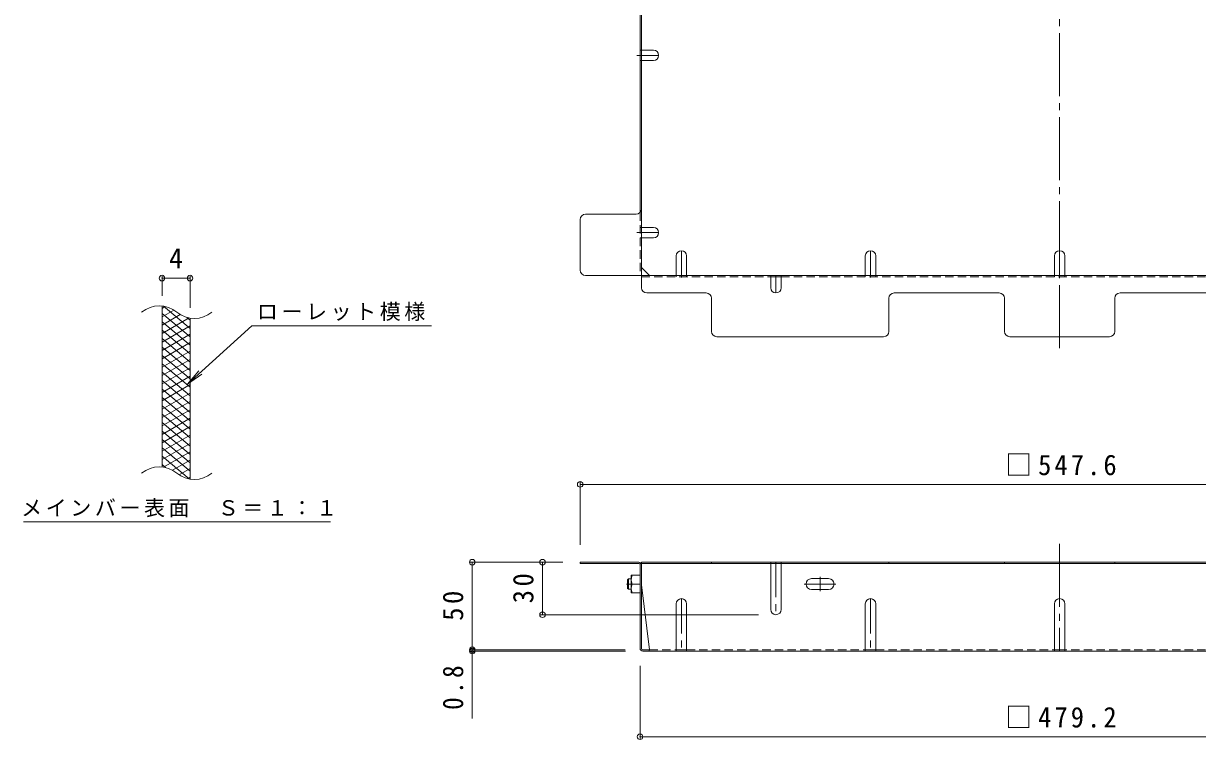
# Model space of a CAD drawing. Units: millimetres at full size, sheet at 1:4, with parts at other scales. Extents: x -912 to 1076, y -781 to 765.
# Drawn here: x -157 to 513, y -161 to 248 of the extents above; entities that cross this region are included whole.
import ezdxf
from ezdxf.enums import TextEntityAlignment as Align

# ---------------------------------------------------------------- set-up
doc = ezdxf.new("R2010")
doc.units = ezdxf.units.MM
doc.header["$LTSCALE"] = 4
doc.header["$PDMODE"] = 32
doc.header["$PDSIZE"] = 3.2
for name, pattern in [('CHAIN1', [8, 5, -1, 1, -1]), ('CHAIN2', [12, 9, -1, 1, -1]), ('DASHED1', [1.8, 1.2, -0.6])]:
    doc.linetypes.add(name, pattern=pattern)
for name, color, linetype, lineweight in [('A-1_躯体', 3, 'Continuous', 9), ('A-4_その他', 7, 'Continuous', 9), ('A-7_ハッチ', 2, 'Continuous', 9), ('A-8_記号', 2, 'Continuous', 9), ('A-B_ﾊｯﾁ', 2, 'Continuous', 9), ('F-2_F-2ﾚｲﾔ', 3, 'Continuous', 9), ('F-4_F-4ﾚｲﾔ', 7, 'Continuous', 9), ('F-5_F-5ﾚｲﾔ', 7, 'Continuous', 9), ('F-9_F-9ﾚｲﾔ', 6, 'Continuous', 9)]:
    doc.layers.add(name, color=color, linetype=linetype, lineweight=lineweight)
doc.styles.add('ＭＳ ゴシック', font='')
doc.styles.get('ＭＳ ゴシック').set_extended_font_data('MS Gothic')

msp = doc.modelspace()

# ---------------------------------------------------------------- linework, layer by layer
at = {"layer": 'A-1_躯体'}
for p, q in [((188.293, -69.048), (187.793, -69.548)), ((187.793, -74.548), (187.793, -69.548)), ((188.293, -75.048), (188.293, -69.048)), ((189.993, -69.048), (188.293, -69.048)), ((188.293, -75.048), (187.793, -74.548)), ((189.993, -75.048), (188.293, -75.048))]:
    msp.add_line(p, q, dxfattribs=at)
at = {"layer": 'A-4_その他'}
for p, q in [((160.79, -13.589), (160.79, -49.548)), ((160.79, -15.089), (708.397, -15.089)), ((97.656, -59.548), (150.79, -59.548)), ((99.156, -59.548), (99.156, -109.548)), ((139.264, -59.548), (139.264, -89.548)), ((137.764, -89.548), (262.593, -89.548)), ((97.656, -109.548), (186.46, -109.548)), ((97.656, -110.348), (186.593, -110.348)), ((99.156, -109.548), (99.156, -148.894)), ((194.993, -160.806), (194.993, -118.748)), ((194.993, -159.306), (674.193, -159.306))]:
    msp.add_line(p, q, dxfattribs=at)
for p in [(160.79, -15.089), (99.156, -59.548), (139.264, -59.548), (139.264, -89.548), (99.156, -109.548), (99.156, -110.348), (194.993, -159.306)]:
    msp.add_point(p, dxfattribs=at)
at = {"layer": 'A-7_ハッチ', "linetype": 'CHAIN2'}
for p, q in [((434.593, 626.759), (434.593, 59.565)), ((434.593, -48.975), (434.593, -110.348))]:
    msp.add_line(p, q, dxfattribs=at)
at = {"layer": 'A-7_ハッチ'}
for p, q in [((195.793, 588.966), (195.793, 97.359)), ((194.993, 140.32), (194.993, 324.701)), ((160.79, 107.359), (160.79, 136.36)), ((192.793, 139.36), (163.79, 139.36)), ((200.405, 104.359), (195.793, 108.971)), ((163.79, 104.359), (705.397, 104.359)), ((269.593, 103.559), (275.593, 103.559)), ((232.794, 94.359), (198.793, 94.359)), ((340.093, 94.359), (400.093, 94.359)), ((529.093, 94.359), (469.093, 94.359)), ((235.794, 91.359), (235.794, 72.359)), ((337.093, 91.359), (337.093, 72.359)), ((403.093, 91.359), (403.093, 72.359)), ((466.093, 91.359), (466.093, 72.359)), ((238.794, 69.359), (334.093, 69.359)), ((406.093, 69.359), (463.093, 69.359)), ((194.193, -59.548), (160.79, -59.548)), ((160.79, -59.548), (160.79, -60.348)), ((195.793, -108.881), (195.793, -59.548)), ((673.393, -59.548), (195.793, -59.548)), ((235.794, -59.548), (235.794, -60.348)), ((337.093, -59.548), (337.093, -60.348)), ((403.093, -59.548), (403.093, -60.348)), ((466.093, -59.548), (466.093, -60.348)), ((194.327, -60.348), (160.79, -60.348)), ((194.993, -108.748), (194.993, -61.015)), ((673.393, -60.348), (195.793, -60.348)), ((195.793, -72.548), (200.405, -109.548)), ((302.693, -68.948), (292.893, -68.948)), ((292.893, -75.148), (302.693, -75.148)), ((196.46, -109.548), (200.405, -109.548)), ((672.593, -110.348), (196.593, -110.348))]:
    msp.add_line(p, q, dxfattribs=at)
at = {"layer": 'A-7_ハッチ', "linetype": 'DASHED1'}
for p, q in [((195.793, 233.146), (194.993, 233.146)), ((195.793, 227.146), (194.993, 227.146)), ((194.993, 140.32), (194.993, 104.354)), ((195.793, 131.821), (194.993, 131.821)), ((195.793, 125.821), (194.993, 125.821)), ((195.793, 103.559), (269.593, 103.559)), ((215.593, 104.359), (215.593, 103.559)), ((221.593, 104.359), (221.593, 103.559)), ((275.593, 103.559), (593.593, 103.559)), ((323.593, 104.359), (323.593, 103.559)), ((329.593, 104.359), (329.593, 103.559)), ((431.593, 104.359), (431.593, 103.559)), ((437.593, 104.359), (437.593, 103.559)), ((200.405, -109.548), (215.593, -109.548)), ((221.593, -109.548), (323.593, -109.548)), ((329.593, -109.548), (431.593, -109.548)), ((539.593, -109.548), (437.593, -109.548))]:
    msp.add_line(p, q, dxfattribs=at)
at = {"layer": 'A-7_ハッチ', "linetype": 'CHAIN1'}
for p, q in [((288.793, -72.048), (306.793, -72.048)), ((297.793, -76.148), (297.793, -67.948))]:
    msp.add_line(p, q, dxfattribs=at)
at = {"layer": 'A-7_ハッチ'}
for centre, radius, start, end in [((192.793, 142.36), 3, 270, 0), ((163.79, 136.36), 3, 90, 180), ((163.79, 107.359), 3, 180, 270), ((198.793, 97.359), 3, 180, 270), ((232.794, 91.359), 3, 0, 90), ((340.093, 91.359), 3, 90, 180), ((400.093, 91.359), 3, 0, 90), ((469.093, 91.359), 3, 90, 180), ((238.794, 72.359), 3, 180, 270), ((334.093, 72.359), 3, 270, 0), ((406.093, 72.359), 3, 180, 270), ((463.093, 72.359), 3, 270, 0), ((194.193, -61.148), 1.6, 0, 90), ((194.327, -61.015), 0.667, 0, 90), ((292.893, -72.048), 3.1, 90, 270), ((302.693, -72.048), 3.1, 270, 90), ((196.593, -108.748), 1.6, 180, 270), ((196.46, -108.881), 0.667, 180, 270), ((199.605, -109.548), 0.8, 270, 0)]:
    msp.add_arc(centre, radius, start, end, dxfattribs=at)
at = {"layer": 'A-8_記号', "linetype": 'CHAIN1'}
for p, q in [((193.086, 230.146), (205.593, 230.146)), ((193.086, 128.821), (205.593, 128.821)), ((218.593, 103.159), (218.593, 118.509)), ((326.593, 103.159), (326.593, 118.509)), ((434.593, 104.359), (434.593, 118.509)), ((272.593, 104.359), (272.593, 94.359)), ((272.593, -59.548), (272.593, -89.548)), ((218.593, -80.348), (218.593, -110.748)), ((326.593, -80.348), (326.593, -110.748))]:
    msp.add_line(p, q, dxfattribs=at)
at = {"layer": 'A-8_記号'}
for p, q in [((202.593, 233.146), (195.793, 233.146)), ((202.593, 227.146), (195.793, 227.146)), ((202.593, 131.821), (195.793, 131.821)), ((202.593, 125.821), (195.793, 125.821)), ((215.593, 115.509), (215.593, 104.359)), ((221.593, 115.509), (221.593, 104.359)), ((323.593, 115.509), (323.593, 104.359)), ((329.593, 115.509), (329.593, 104.359)), ((431.593, 115.509), (431.593, 104.359)), ((437.593, 115.509), (437.593, 104.359)), ((269.593, 97.359), (269.593, 104.359)), ((275.593, 97.359), (275.593, 104.359)), ((269.593, -86.548), (269.593, -60.348)), ((275.593, -86.548), (275.593, -60.348)), ((215.593, -83.348), (215.593, -110.348)), ((221.593, -83.348), (221.593, -110.348)), ((323.593, -83.348), (323.593, -110.348)), ((329.593, -83.348), (329.593, -110.348)), ((431.593, -83.348), (431.593, -110.348)), ((437.593, -83.348), (437.593, -110.348)), ((215.593, -109.548), (221.593, -109.548)), ((323.593, -109.548), (329.593, -109.548)), ((431.593, -109.548), (437.593, -109.548))]:
    msp.add_line(p, q, dxfattribs=at)
at = {"layer": 'A-8_記号', "linetype": 'DASHED1'}
for p, q in [((269.593, -60.748), (269.593, -59.548)), ((275.593, -60.748), (275.593, -59.548))]:
    msp.add_line(p, q, dxfattribs=at)
at = {"layer": 'A-8_記号'}
for centre, start, end in [((202.593, 230.146), 270, 90), ((202.593, 128.821), 270, 90), ((218.593, 115.509), 0, 180), ((326.593, 115.509), 0, 180), ((434.593, 115.509), 0, 180), ((272.593, 97.359), 180, 0), ((218.593, -83.348), 0, 180), ((326.593, -83.348), 0, 180), ((434.593, -83.348), 0, 180), ((272.593, -86.548), 180, 0)]:
    msp.add_arc(centre, 3, start, end, dxfattribs=at)
at = {"layer": 'A-B_ﾊｯﾁ', "linetype": 'CHAIN1'}
msp.add_line((187.307, -72.048), (190.368, -72.048), dxfattribs=at)
at = {"layer": 'A-B_ﾊｯﾁ'}
for p, q in [((189.993, -77.048), (189.993, -67.048)), ((194.993, -67.048), (189.993, -67.048)), ((194.993, -72.048), (190.426, -72.048)), ((194.993, -77.048), (189.993, -77.048))]:
    msp.add_line(p, q, dxfattribs=at)
for centre in [(197.426, -69.548), (197.426, -74.548)]:
    msp.add_arc(centre, 7.433, 160.34634, 199.65367, dxfattribs=at)
at = {"layer": 'F-2_F-2ﾚｲﾔ'}
for p, q in [((-78.027, -5.262), (-78.027, 86.738)), ((-62.027, -12.145), (-62.027, 79.855))]:
    msp.add_line(p, q, dxfattribs=at)
for centre, start, end in [((-79.614, 71.038), 50.82628, 129.17371), ((-59.546, 95.667), 230.82628, 309.17371), ((-79.614, -20.962), 50.82628, 129.17371), ((-59.546, 3.667), 230.82628, 309.17371)]:
    msp.add_arc(centre, 15.885, start, end, dxfattribs=at)
at = {"layer": 'F-4_F-4ﾚｲﾔ'}
for p, q in [((-78.027, 92.738), (-78.027, 104.03)), ((-78.027, 102.83), (-62.027, 102.83)), ((-62.027, 85.855), (-62.027, 104.03))]:
    msp.add_line(p, q, dxfattribs=at)
for p in [(-78.027, 102.83), (-62.027, 102.83)]:
    msp.add_point(p, dxfattribs=at)
at = {"layer": 'F-5_F-5ﾚｲﾔ'}
for p, q in [((-26.7, 75.498), (75.831, 75.498)), ((-63.49, 42.245), (-55.26, 47.925)), ((-157.078, -36.529), (18.136, -36.529))]:
    msp.add_line(p, q, dxfattribs=at)
msp.add_lwpolyline([(-26.7, 75.498), (-63.49, 42.245), (-57.01, 49.862)], dxfattribs=at)
at = {"layer": 'F-9_F-9ﾚｲﾔ'}
for p, q in [((-76.214, 86.555), (-78.027, 85.508)), ((-71.316, 84.583), (-78.027, 80.708)), ((-62.027, 69.211), (-78.027, 82.637)), ((-67.559, 81.951), (-78.027, 75.908)), ((-62.027, 74.011), (-77.194, 86.737)), ((-62.517, 80.062), (-78.027, 71.108)), ((-62.027, 64.411), (-78.027, 77.837)), ((-62.027, 75.545), (-78.027, 66.308)), ((-62.027, 78.811), (-63.914, 80.394)), ((-62.027, 59.611), (-78.027, 73.037)), ((-62.027, 70.745), (-78.027, 61.508)), ((-62.027, 54.811), (-78.027, 68.237)), ((-62.027, 65.945), (-78.027, 56.708)), ((-62.027, 50.011), (-78.027, 63.437)), ((-62.027, 61.145), (-78.027, 51.908)), ((-62.027, 45.211), (-78.027, 58.637)), ((-62.027, 56.345), (-78.027, 47.108)), ((-62.027, 40.411), (-78.027, 53.837)), ((-62.027, 51.545), (-78.027, 42.308)), ((-62.027, 35.611), (-78.027, 49.037)), ((-62.027, 46.745), (-78.027, 37.508)), ((-62.027, 30.811), (-78.027, 44.237)), ((-62.027, 41.945), (-78.027, 32.708)), ((-62.027, 26.011), (-78.027, 39.436)), ((-62.027, 37.145), (-78.027, 27.908)), ((-62.027, 21.211), (-78.027, 34.637)), ((-62.027, 32.345), (-78.027, 23.108)), ((-62.027, 16.411), (-78.027, 29.837)), ((-62.027, 27.545), (-78.027, 18.308)), ((-62.027, 11.611), (-78.027, 25.037)), ((-62.027, 22.745), (-78.027, 13.508)), ((-62.027, 6.811), (-78.027, 20.237)), ((-62.027, 17.945), (-78.027, 8.708)), ((-62.027, 2.011), (-78.027, 15.437)), ((-62.027, 13.145), (-78.027, 3.908)), ((-62.027, -2.789), (-78.027, 10.637)), ((-62.027, 8.345), (-78.027, -0.892)), ((-62.027, -7.589), (-78.027, 5.836)), ((-62.579, -11.926), (-78.027, 1.037)), ((-62.027, 3.545), (-77.265, -5.252)), ((-75.951, -5.505), (-78.027, -3.764)), ((-62.027, -1.255), (-72.008, -7.017)), ((-62.027, -6.055), (-68.229, -9.635)), ((-62.027, -10.855), (-63.516, -11.714))]:
    msp.add_line(p, q, dxfattribs=at)

# ---------------------------------------------------------------- texts
at = {"layer": 'A-4_その他', "color": 2, "char_height": 11.73, "attachment_point": 7, "style": 'ＭＳ ゴシック'}
for s, insert in [('\\T1.23;\\W0.95;□547.6', (403.593, -10.089)), ('\\T1.23;\\W0.95;□479.2', (403.593, -154.306))]:
    msp.add_mtext(s, dxfattribs=dict(at, insert=insert))
at = {"layer": 'A-4_その他', "color": 2, "char_height": 11.73, "attachment_point": 7, "rotation": 90, "style": 'ＭＳ ゴシック'}
for s, insert in [('\\T1.27;\\W0.95;30', (134.264, -83.048)), ('\\T1.27;\\W0.95;50', (94.156, -93.048)), ('\\T1.27;\\W0.9;0.8', (94.156, -143.943))]:
    msp.add_mtext(s, dxfattribs=dict(at, insert=insert))
at = {"layer": 'F-4_F-4ﾚｲﾔ', "color": 2, "style": 'ＭＳ ゴシック'}
msp.add_text('4', height=11.73, dxfattribs=at).set_placement((-74.027, 104.83), align=Align.BOTTOM_LEFT)
at = {"layer": 'F-5_F-5ﾚｲﾔ', "char_height": 8.798, "attachment_point": 7, "style": 'ＭＳ ゴシック'}
for s, insert in [('\\T1.17;ローレット模様', (-23.871, 78.328)), ('\\T1.17;メインバー表面\u3000Ｓ＝１：１', (-158.502, -33.849))]:
    msp.add_mtext(s, dxfattribs=dict(at, insert=insert))

doc.saveas('drawing.dxf')
